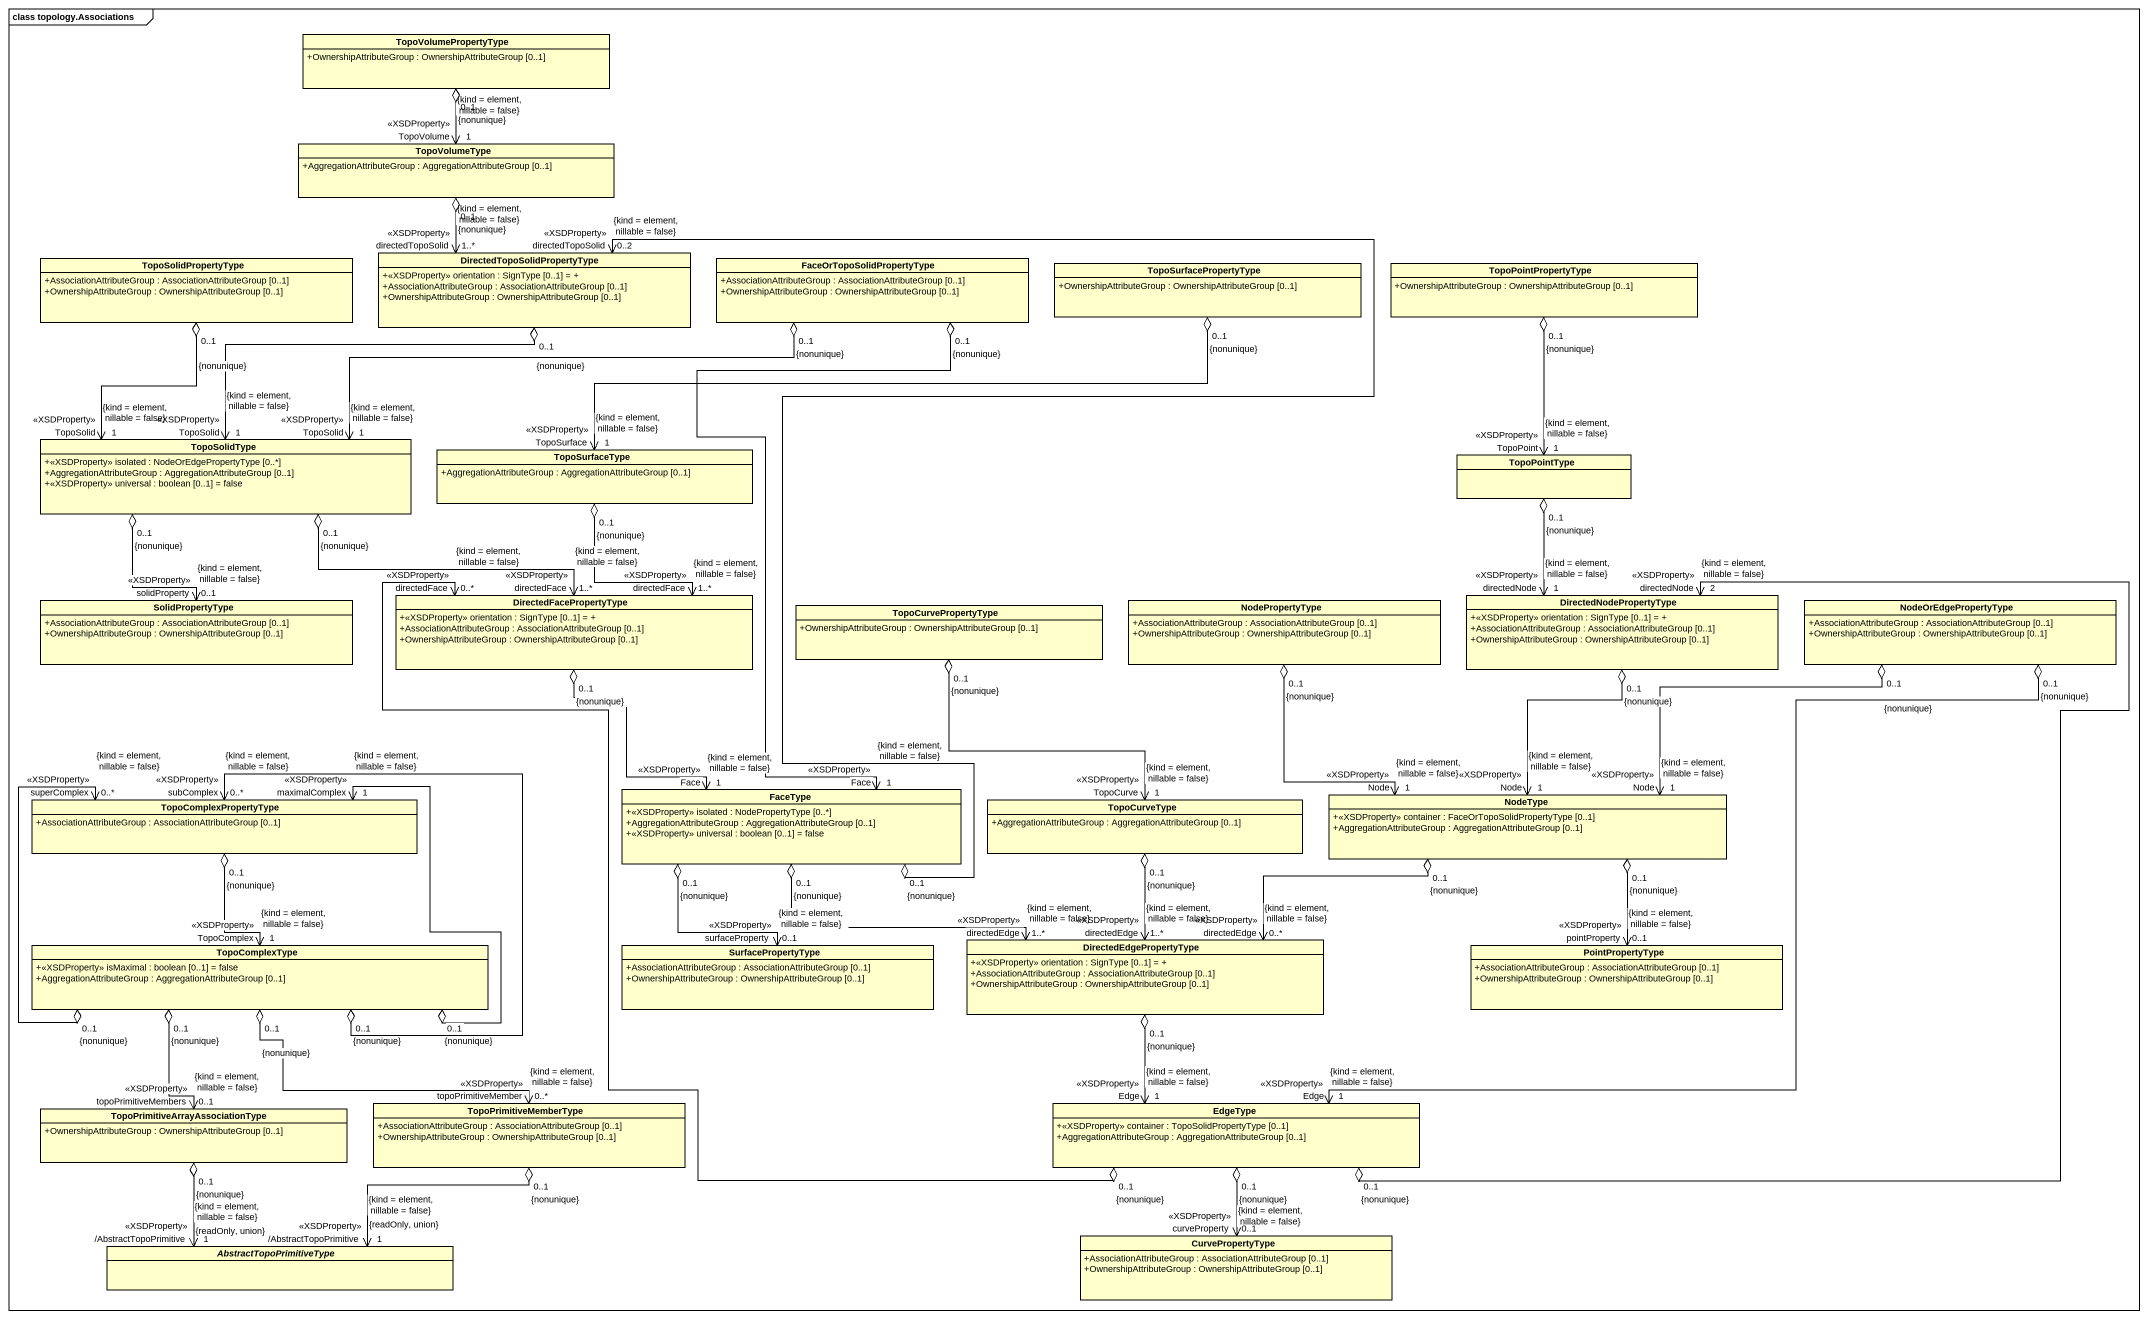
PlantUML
@startuml
mainframe class topology.Associations
hide circle
hide empty members
skinparam classAttributeIconSize 0
class TopoVolumePropertyType {
  +OwnershipAttributeGroup : OwnershipAttributeGroup [0..1]
}
class TopoVolumeType {
  +AggregationAttributeGroup : AggregationAttributeGroup [0..1]
}
class TopoSolidPropertyType {
  +AssociationAttributeGroup : AssociationAttributeGroup [0..1]
  +OwnershipAttributeGroup : OwnershipAttributeGroup [0..1]
}
class "DirectedTopoSolidPropertyType" as DirectedTopoSolidPropertyTyp {
  +<<XSDProperty>> orientation : SignType [0..1] = +
  +AssociationAttributeGroup : AssociationAttributeGroup [0..1]
  +OwnershipAttributeGroup : OwnershipAttributeGroup [0..1]
}
class FaceOrTopoSolidPropertyType {
  +AssociationAttributeGroup : AssociationAttributeGroup [0..1]
  +OwnershipAttributeGroup : OwnershipAttributeGroup [0..1]
}
class TopoSurfacePropertyType {
  +OwnershipAttributeGroup : OwnershipAttributeGroup [0..1]
}
class TopoPointPropertyType {
  +OwnershipAttributeGroup : OwnershipAttributeGroup [0..1]
}
class TopoSolidType {
  +<<XSDProperty>> isolated : NodeOrEdgePropertyType [0..*]
  +AggregationAttributeGroup : AggregationAttributeGroup [0..1]
  +<<XSDProperty>> universal : boolean [0..1] = false
}
class TopoSurfaceType {
  +AggregationAttributeGroup : AggregationAttributeGroup [0..1]
}
class TopoPointType
class SolidPropertyType {
  +AssociationAttributeGroup : AssociationAttributeGroup [0..1]
  +OwnershipAttributeGroup : OwnershipAttributeGroup [0..1]
}
class DirectedFacePropertyType {
  +<<XSDProperty>> orientation : SignType [0..1] = +
  +AssociationAttributeGroup : AssociationAttributeGroup [0..1]
  +OwnershipAttributeGroup : OwnershipAttributeGroup [0..1]
}
class TopoCurvePropertyType {
  +OwnershipAttributeGroup : OwnershipAttributeGroup [0..1]
}
class NodePropertyType {
  +AssociationAttributeGroup : AssociationAttributeGroup [0..1]
  +OwnershipAttributeGroup : OwnershipAttributeGroup [0..1]
}
class DirectedNodePropertyType {
  +<<XSDProperty>> orientation : SignType [0..1] = +
  +AssociationAttributeGroup : AssociationAttributeGroup [0..1]
  +OwnershipAttributeGroup : OwnershipAttributeGroup [0..1]
}
class NodeOrEdgePropertyType {
  +AssociationAttributeGroup : AssociationAttributeGroup [0..1]
  +OwnershipAttributeGroup : OwnershipAttributeGroup [0..1]
}
class TopoComplexPropertyType {
  +AssociationAttributeGroup : AssociationAttributeGroup [0..1]
}
class FaceType {
  +<<XSDProperty>> isolated : NodePropertyType [0..*]
  +AggregationAttributeGroup : AggregationAttributeGroup [0..1]
  +<<XSDProperty>> universal : boolean [0..1] = false
}
class TopoCurveType {
  +AggregationAttributeGroup : AggregationAttributeGroup [0..1]
}
class NodeType {
  +<<XSDProperty>> container : FaceOrTopoSolidPropertyType [0..1]
  +AggregationAttributeGroup : AggregationAttributeGroup [0..1]
}
class TopoComplexType {
  +<<XSDProperty>> isMaximal : boolean [0..1] = false
  +AggregationAttributeGroup : AggregationAttributeGroup [0..1]
}
class SurfacePropertyType {
  +AssociationAttributeGroup : AssociationAttributeGroup [0..1]
  +OwnershipAttributeGroup : OwnershipAttributeGroup [0..1]
}
class DirectedEdgePropertyType {
  +<<XSDProperty>> orientation : SignType [0..1] = +
  +AssociationAttributeGroup : AssociationAttributeGroup [0..1]
  +OwnershipAttributeGroup : OwnershipAttributeGroup [0..1]
}
class PointPropertyType {
  +AssociationAttributeGroup : AssociationAttributeGroup [0..1]
  +OwnershipAttributeGroup : OwnershipAttributeGroup [0..1]
}
class "TopoPrimitiveArrayAssociationType" as TopoPrimitiveArrayAssociatio {
  +OwnershipAttributeGroup : OwnershipAttributeGroup [0..1]
}
class TopoPrimitiveMemberType {
  +AssociationAttributeGroup : AssociationAttributeGroup [0..1]
  +OwnershipAttributeGroup : OwnershipAttributeGroup [0..1]
}
class EdgeType {
  +<<XSDProperty>> container : TopoSolidPropertyType [0..1]
  +AggregationAttributeGroup : AggregationAttributeGroup [0..1]
}
abstract class AbstractTopoPrimitiveType
class CurvePropertyType {
  +AssociationAttributeGroup : AssociationAttributeGroup [0..1]
  +OwnershipAttributeGroup : OwnershipAttributeGroup [0..1]
}
TopoVolumePropertyType "0..1\n{nonunique}" o--> "TopoVolume\n<<XSDProperty>>\n1\n{kind = element, nillable = false}" TopoVolumeType
TopoVolumeType "0..1\n{nonunique}" o--> "directedTopoSolid\n<<XSDProperty>>\n1..*\n{kind = element, nillable = false}" DirectedTopoSolidPropertyTyp
TopoSolidPropertyType "0..1\n{nonunique}" o--> "TopoSolid\n<<XSDProperty>>\n1\n{kind = element, nillable = false}" TopoSolidType
DirectedTopoSolidPropertyTyp "0..1\n{nonunique}" o--> "TopoSolid\n<<XSDProperty>>\n1\n{kind = element, nillable = false}" TopoSolidType
FaceOrTopoSolidPropertyType "0..1\n{nonunique}" o-left-> "TopoSolid\n<<XSDProperty>>\n1\n{kind = element, nillable = false}" TopoSolidType
FaceOrTopoSolidPropertyType "0..1\n{nonunique}" o--> "Face\n<<XSDProperty>>\n1\n{kind = element, nillable = false}" FaceType
TopoSurfacePropertyType "0..1\n{nonunique}" o-left-> "TopoSurface\n<<XSDProperty>>\n1\n{kind = element, nillable = false}" TopoSurfaceType
TopoPointPropertyType "0..1\n{nonunique}" o--> "TopoPoint\n<<XSDProperty>>\n1\n{kind = element, nillable = false}" TopoPointType
TopoSolidType "0..1\n{nonunique}" o--> "solidProperty\n<<XSDProperty>>\n0..1\n{kind = element, nillable = false}" SolidPropertyType
TopoSolidType "0..1\n{nonunique}" o-right-> "directedFace\n<<XSDProperty>>\n1..*\n{kind = element, nillable = false}" DirectedFacePropertyType
TopoSurfaceType "0..1\n{nonunique}" o--> "directedFace\n<<XSDProperty>>\n1..*\n{kind = element, nillable = false}" DirectedFacePropertyType
TopoPointType "0..1\n{nonunique}" o--> "directedNode\n<<XSDProperty>>\n1\n{kind = element, nillable = false}" DirectedNodePropertyType
DirectedFacePropertyType "0..1\n{nonunique}" o--> "Face\n<<XSDProperty>>\n1\n{kind = element, nillable = false}" FaceType
TopoCurvePropertyType "0..1\n{nonunique}" o--> "TopoCurve\n<<XSDProperty>>\n1\n{kind = element, nillable = false}" TopoCurveType
NodePropertyType "0..1\n{nonunique}" o--> "Node\n<<XSDProperty>>\n1\n{kind = element, nillable = false}" NodeType
DirectedNodePropertyType "0..1\n{nonunique}" o--> "Node\n<<XSDProperty>>\n1\n{kind = element, nillable = false}" NodeType
NodeOrEdgePropertyType "0..1\n{nonunique}" o-left-> "Node\n<<XSDProperty>>\n1\n{kind = element, nillable = false}" NodeType
NodeOrEdgePropertyType "0..1\n{nonunique}" o--> "Edge\n<<XSDProperty>>\n1\n{kind = element, nillable = false}" EdgeType
TopoComplexPropertyType "0..1\n{nonunique}" o--> "TopoComplex\n<<XSDProperty>>\n1\n{kind = element, nillable = false}" TopoComplexType
FaceType "0..1\n{nonunique}" o-up-> "directedTopoSolid\n<<XSDProperty>>\n0..2\n{kind = element, nillable = false}" DirectedTopoSolidPropertyTyp
FaceType "0..1\n{nonunique}" o--> "surfaceProperty\n<<XSDProperty>>\n0..1\n{kind = element, nillable = false}" SurfacePropertyType
FaceType "0..1\n{nonunique}" o-right-> "directedEdge\n<<XSDProperty>>\n1..*\n{kind = element, nillable = false}" DirectedEdgePropertyType
TopoCurveType "0..1\n{nonunique}" o--> "directedEdge\n<<XSDProperty>>\n1..*\n{kind = element, nillable = false}" DirectedEdgePropertyType
NodeType "0..1\n{nonunique}" o-left-> "directedEdge\n<<XSDProperty>>\n0..*\n{kind = element, nillable = false}" DirectedEdgePropertyType
NodeType "0..1\n{nonunique}" o--> "pointProperty\n<<XSDProperty>>\n0..1\n{kind = element, nillable = false}" PointPropertyType
TopoComplexType "0..1\n{nonunique}" o-up-> "subComplex\n<<XSDProperty>>\n0..*\n{kind = element, nillable = false}" TopoComplexPropertyType
TopoComplexType "0..1\n{nonunique}" o-up-> "maximalComplex\n<<XSDProperty>>\n1\n{kind = element, nillable = false}" TopoComplexPropertyType
TopoComplexType "0..1\n{nonunique}" o-up-> "superComplex\n<<XSDProperty>>\n0..*\n{kind = element, nillable = false}" TopoComplexPropertyType
TopoComplexType "0..1\n{nonunique}" o--> "topoPrimitiveMembers\n<<XSDProperty>>\n0..1\n{kind = element, nillable = false}" TopoPrimitiveArrayAssociatio
TopoComplexType "0..1\n{nonunique}" o-right-> "topoPrimitiveMember\n<<XSDProperty>>\n0..*\n{kind = element, nillable = false}" TopoPrimitiveMemberType
DirectedEdgePropertyType "0..1\n{nonunique}" o--> "Edge\n<<XSDProperty>>\n1\n{kind = element, nillable = false}" EdgeType
TopoPrimitiveArrayAssociatio "0..1\n{nonunique}" o--> "/AbstractTopoPrimitive\n<<XSDProperty>>\n1\n{kind = element, nillable = false}\n{readOnly, union}" AbstractTopoPrimitiveType
TopoPrimitiveMemberType "0..1\n{nonunique}" o-left-> "/AbstractTopoPrimitive\n<<XSDProperty>>\n1\n{kind = element, nillable = false}\n{readOnly, union}" AbstractTopoPrimitiveType
EdgeType "0..1\n{nonunique}" o-up-> "directedFace\n<<XSDProperty>>\n0..*\n{kind = element, nillable = false}" DirectedFacePropertyType
EdgeType "0..1\n{nonunique}" o-up-> "directedNode\n<<XSDProperty>>\n2\n{kind = element, nillable = false}" DirectedNodePropertyType
EdgeType "0..1\n{nonunique}" o--> "curveProperty\n<<XSDProperty>>\n0..1\n{kind = element, nillable = false}" CurvePropertyType
@enduml
